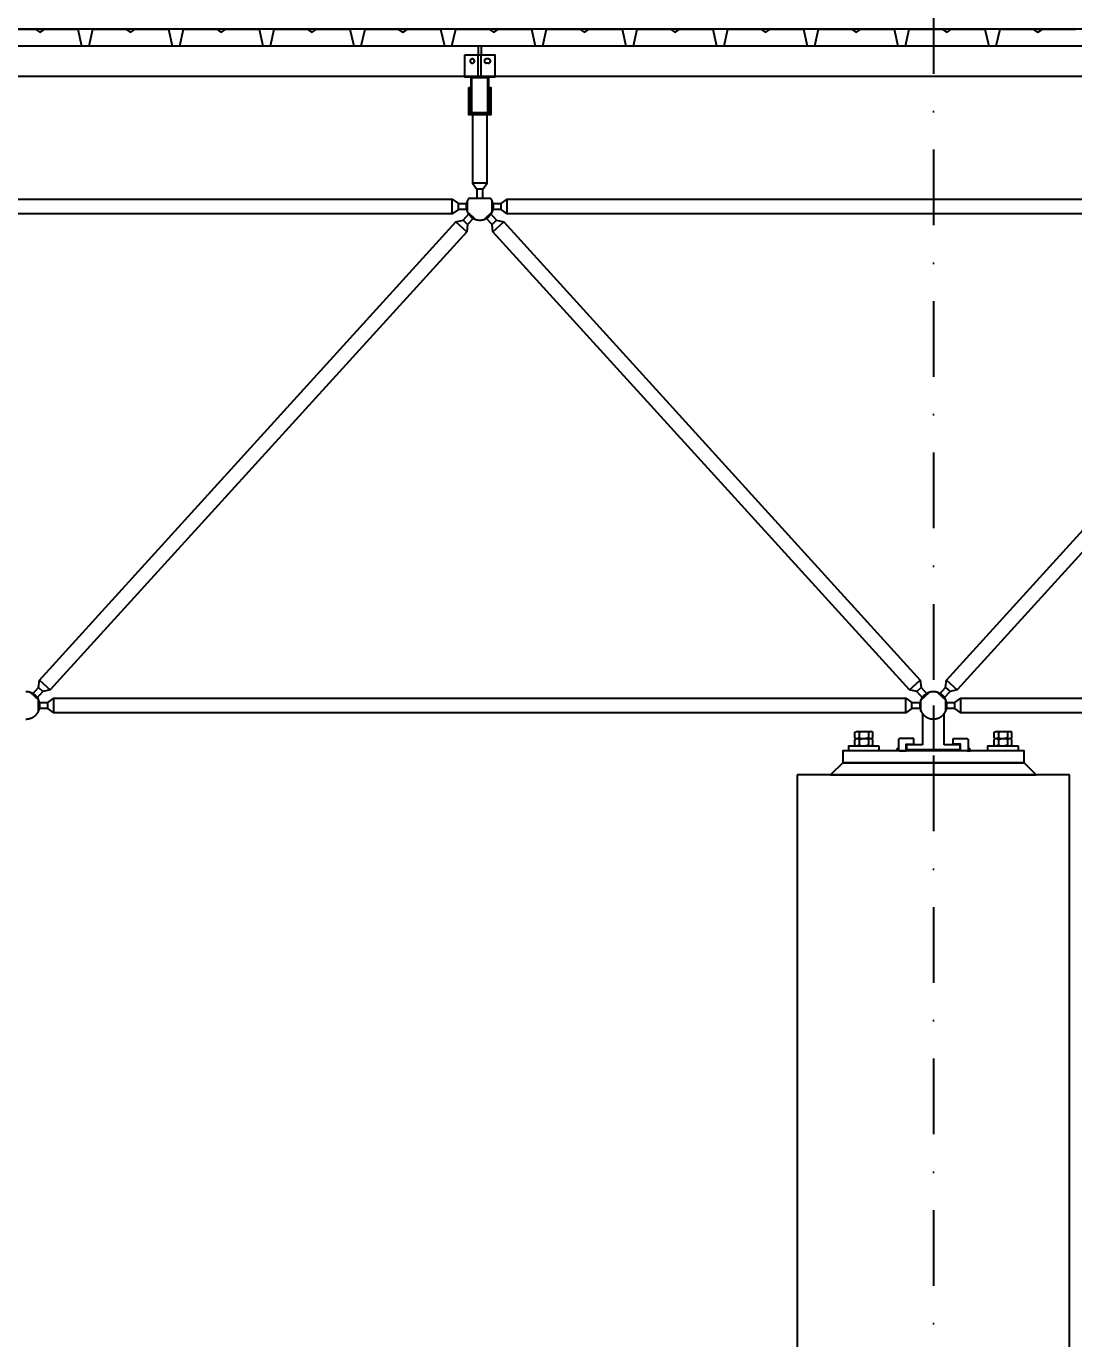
# Model space of a CAD drawing. Header units: centimetres. Extents: x 26569 to 160723, y -3143 to 14565.
# Drawn here: x 108207.7 to 108554.2, y -1188 to -753.9 of the extents above; entities that cross this region are included whole.
import ezdxf

# ---------------------------------------------------------------- set-up
doc = ezdxf.new("R2010")
doc.units = ezdxf.units.CM
doc.header["$LTSCALE"] = 100
doc.linetypes.add('DASHDOT2', pattern=[0.5, 0.25, -0.125, 0, -0.125])
doc.linetypes.add('HIDDEN', pattern=[9.525, 6.35, -3.175])
for name, color, linetype in [('A-ANNO-DIMS', 187, 'Continuous'), ('A-ANNO-GRID', 155, 'DASHDOT2'), ('A-ELEV-01', 255, 'Continuous'), ('A-ELEV-02', 253, 'Continuous'), ('A-WALL-INSL', 249, 'Continuous'), ('A-WALL-SNWPNL', 200, 'Continuous'), ('S-STEL', 3, 'Continuous')]:
    doc.layers.add(name, color=color, linetype=linetype)
doc.styles.add('Fields_100', font='act_simplex.shx', dxfattribs={"width": 0.8, "height": 20})
doc.dimstyles.new('FIELDS_100', dxfattribs={"dimscale": 0, "dimtxt": 20, "dimasz": 5, "dimexe": 5, "dimexo": 5, "dimgap": 5, "dimtad": 0, "dimdec": 0, "dimzin": 0, "dimdsep": 46, "dimtxsty": 'Fields_100', "dimblk": 'DOT', "dimcen": 0.09, "dimclrt": 50, "dimadec": 0, "dimazin": 0, "dimtfac": 1, "dimtdec": 0, "dimtix": 1, "dimtofl": 0, "dimtmove": 1, "dimatfit": 3, "dimfxl": 5, "dimfxlon": 1, "dimtolj": 1, "dimtzin": 0, "dimarcsym": 0})

# ---------------------------------------------------------------- blocks, each defined once
blk = doc.blocks.new('_Dot')
at = {"color": 0, "linetype": 'ByBlock', "lineweight": -2}
blk.add_line((-0.5, 0), (-1, 0), dxfattribs=at)
at = {"color": 0, "linetype": 'ByBlock', "const_width": 0.5}
blk.add_lwpolyline([(-0.25, 0, 1), (0.25, 0, 1)], format="xyb", close=True, dxfattribs=at)
blk = doc.blocks.new('*D474')
at = {"layer": 'A-ANNO-DIMS', "color": 0, "lineweight": -2, "transparency": 16777216}
for p, q in [((106707.73, -198.45), (106707.73, -188.45)), ((108507.73, -198.45), (108507.73, -188.45)), ((106712.73, -193.45), (107576.06, -193.45)), ((108502.73, -193.45), (107639.4, -193.45))]:
    blk.add_line(p, q, dxfattribs=at)
at = {"layer": 'DEFPOINTS', "color": 0, "transparency": 16777216}
for p in [(108507.73, -193.45), (106707.73, -1038.45), (108507.73, -1038.45)]:
    blk.add_point(p, dxfattribs=at)
at = {"layer": 'A-ANNO-DIMS', "color": 0, "lineweight": -2, "transparency": 16777216, "xscale": 5, "yscale": 5, "zscale": 5, "rotation": 180}
blk.add_blockref('_Dot', (106707.73, -193.45), dxfattribs=at)
at = {"layer": 'A-ANNO-DIMS', "color": 0, "lineweight": -2, "transparency": 16777216, "xscale": 5, "yscale": 5, "zscale": 5}
blk.add_blockref('_Dot', (108507.73, -193.45), dxfattribs=at)
at = {"layer": 'A-ANNO-DIMS', "color": 50, "transparency": 16777216, "insert": (107607.73, -193.45), "char_height": 20, "attachment_point": 5, "style": 'Fields_100'}
blk.add_mtext('\\A1;1800', dxfattribs=at)
blk = doc.blocks.new('*D475')
at = {"layer": 'A-ANNO-DIMS', "color": 0, "lineweight": -2, "transparency": 16777216}
for p, q in [((108507.73, -198.45), (108507.73, -188.45)), ((110307.73, -198.45), (110307.73, -188.45)), ((108512.73, -193.45), (109376.06, -193.45)), ((110302.73, -193.45), (109439.4, -193.45))]:
    blk.add_line(p, q, dxfattribs=at)
at = {"layer": 'DEFPOINTS', "color": 0, "transparency": 16777216}
for p in [(110307.73, -193.45), (108507.73, -1038.45), (110307.73, -1038.45)]:
    blk.add_point(p, dxfattribs=at)
at = {"layer": 'A-ANNO-DIMS', "color": 0, "lineweight": -2, "transparency": 16777216, "xscale": 5, "yscale": 5, "zscale": 5, "rotation": 180}
blk.add_blockref('_Dot', (108507.73, -193.45), dxfattribs=at)
at = {"layer": 'A-ANNO-DIMS', "color": 0, "lineweight": -2, "transparency": 16777216, "xscale": 5, "yscale": 5, "zscale": 5}
blk.add_blockref('_Dot', (110307.73, -193.45), dxfattribs=at)
at = {"layer": 'A-ANNO-DIMS', "color": 50, "transparency": 16777216, "insert": (109407.73, -193.45), "char_height": 20, "attachment_point": 5, "style": 'Fields_100'}
blk.add_mtext('\\A1;1800', dxfattribs=at)
blk = doc.blocks.new('SOMUN')
for p, q in [((-9.8, 7.1), (-8.2, 8)), ((-9.8, 0.9), (-9.8, 7.1)), ((-9.8, 0.9), (-8.2, 0)), ((-8.2, 8), (-5, 8)), ((-8.2, 0), (-5, 0)), ((-5, 7.1), (-6.6, 8)), ((-5, 0.9), (-6.6, 0)), ((-5, 8), (5, 8)), ((-5, 7.1), (-1.7, 8)), ((-5, 7.1), (-5, 0.9)), ((-5, 0.9), (-1.7, 0)), ((-5, 0), (5, 0)), ((5, 7.1), (1.7, 8)), ((5, 0.9), (1.7, 0)), ((5, 8), (8.2, 8)), ((5, 7.1), (6.6, 8)), ((5, 7.1), (5, 0.9)), ((5, 0.9), (6.6, 0)), ((5, 0), (8.2, 0)), ((9.8, 7.1), (8.2, 8)), ((9.8, 0.9), (8.2, 0)), ((9.8, 0.9), (9.8, 7.1))]:
    blk.add_line(p, q)

msp = doc.modelspace()

# ---------------------------------------------------------------- hatches: boundary and pattern name
at = {"layer": 'A-ELEV-02'}
for points in [[(108496.23, -993.24), (108496.53, -993.54), (108495.53, -993.54), (108495.53, -993.51), (108495.53, -993.48), (108495.54, -993.44), (108495.54, -993.41), (108495.54, -993.37), (108495.55, -993.34), (108495.56, -993.31), (108495.57, -993.27), (108495.58, -993.24), (108495.59, -993.21), (108495.6, -993.18), (108495.61, -993.14), (108495.63, -993.11), (108495.64, -993.08), (108495.66, -993.05), (108495.68, -993.02), (108495.69, -992.99), (108495.71, -992.97), (108495.73, -992.94), (108495.76, -992.91), (108495.78, -992.89), (108495.8, -992.86), (108495.82, -992.84), (108495.85, -992.81), (108495.87, -992.79), (108495.9, -992.77), (108495.93, -992.75), (108495.95, -992.73), (108495.98, -992.71), (108496.01, -992.69), (108496.04, -992.67), (108496.07, -992.65), (108496.1, -992.64), (108496.13, -992.63), (108496.17, -992.61), (108496.2, -992.6), (108496.23, -992.59)], [(108519.23, -993.24), (108518.93, -993.54), (108519.93, -993.54), (108519.93, -993.51), (108519.93, -993.48), (108519.92, -993.44), (108519.92, -993.41), (108519.92, -993.37), (108519.91, -993.34), (108519.9, -993.31), (108519.89, -993.27), (108519.88, -993.24), (108519.87, -993.21), (108519.86, -993.18), (108519.85, -993.14), (108519.83, -993.11), (108519.82, -993.08), (108519.8, -993.05), (108519.78, -993.02), (108519.77, -992.99), (108519.75, -992.97), (108519.73, -992.94), (108519.7, -992.91), (108519.68, -992.89), (108519.66, -992.86), (108519.64, -992.84), (108519.61, -992.81), (108519.59, -992.79), (108519.56, -992.77), (108519.53, -992.75), (108519.5, -992.73), (108519.48, -992.71), (108519.45, -992.69), (108519.42, -992.67), (108519.39, -992.65), (108519.36, -992.64), (108519.33, -992.63), (108519.29, -992.61), (108519.26, -992.6), (108519.23, -992.59)]]:
    msp.add_hatch(color=256, dxfattribs=at).paths.add_polyline_path(points, flags=0)

# ---------------------------------------------------------------- linework, layer by layer
for points in [[(108477.73, -997.54), (108537.73, -997.54), (108537.73, -993.54), (108477.73, -993.54)], [(108473.73, -1001.54), (108541.73, -1001.54), (108537.73, -997.54), (108477.73, -997.54)]]:
    msp.add_lwpolyline(points, close=True)
at = {"elevation": 0}
for points in [[(108489.73, -991.94), (108489.73, -993.54), (108479.73, -993.54), (108479.73, -991.94), (108489.73, -991.94)], [(108535.73, -991.94), (108535.73, -993.54), (108525.73, -993.54), (108525.73, -991.94), (108535.73, -991.94)]]:
    msp.add_lwpolyline(points, dxfattribs=at)
at = {"layer": 'A-ANNO-GRID'}
msp.add_lwpolyline([(108507.73, -143.45), (108507.73, -1876.54)], dxfattribs=at)
at = {"layer": 'A-ELEV-01'}
for points in [[(108462.73, -1001.54), (108462.73, -1601.54)], [(108552.73, -1001.54), (108462.73, -1001.54)], [(108552.73, -1601.54), (108552.73, -1001.54)]]:
    msp.add_lwpolyline(points, dxfattribs=at)
at = {"layer": 'A-ELEV-02'}
for points in [[(104855.23, -760.44), (113852.73, -760.44)], [(108357.23, -760.44), (108357.23, -763.44)], [(108358.23, -760.44), (108358.23, -763.44)], [(108359.93, -764.74), (108359.91, -764.74), (108359.9, -764.74), (108359.88, -764.75), (108359.87, -764.75), (108359.85, -764.75), (108359.83, -764.75), (108359.82, -764.75), (108359.8, -764.76), (108359.79, -764.76), (108359.77, -764.76), (108359.75, -764.77), (108359.74, -764.77), (108359.72, -764.78), (108359.7, -764.78), (108359.69, -764.79), (108359.67, -764.79), (108359.66, -764.8), (108359.64, -764.81), (108359.62, -764.81), (108359.61, -764.82), (108359.59, -764.83), (108359.58, -764.84), (108359.56, -764.85), (108359.55, -764.86), (108359.53, -764.87), (108359.52, -764.88), (108359.5, -764.89), (108359.49, -764.9), (108359.47, -764.91), (108359.46, -764.92), (108359.45, -764.94), (108359.43, -764.95), (108359.42, -764.96), (108359.41, -764.98), (108359.4, -764.99), (108359.39, -765), (108359.38, -765.02), (108359.36, -765.03), (108359.35, -765.05), (108359.34, -765.06), (108359.33, -765.08), (108359.33, -765.09), (108359.32, -765.11), (108359.31, -765.12), (108359.3, -765.14), (108359.29, -765.15), (108359.29, -765.17), (108359.28, -765.19), (108359.27, -765.2), (108359.27, -765.22), (108359.26, -765.23), (108359.26, -765.25), (108359.25, -765.27), (108359.25, -765.28), (108359.24, -765.3), (108359.24, -765.32), (108359.24, -765.33), (108359.24, -765.35), (108359.23, -765.36), (108359.23, -765.38), (108359.23, -765.4), (108359.23, -765.41), (108359.23, -765.43), (108359.23, -765.44), (108359.23, -765.46), (108359.23, -765.48), (108359.23, -765.49), (108359.23, -765.51), (108359.23, -765.52), (108359.24, -765.54), (108359.24, -765.55), (108359.24, -765.57), (108359.24, -765.59), (108359.25, -765.6), (108359.25, -765.62), (108359.26, -765.64), (108359.26, -765.65), (108359.27, -765.67), (108359.27, -765.69), (108359.28, -765.7), (108359.29, -765.72), (108359.29, -765.73), (108359.3, -765.75), (108359.31, -765.77), (108359.32, -765.78), (108359.33, -765.8), (108359.33, -765.81), (108359.34, -765.83), (108359.35, -765.84), (108359.36, -765.86), (108359.38, -765.87), (108359.39, -765.89), (108359.4, -765.9), (108359.41, -765.91), (108359.42, -765.93), (108359.43, -765.94), (108359.45, -765.95), (108359.46, -765.96), (108359.47, -765.98), (108359.49, -765.99), (108359.5, -766), (108359.52, -766.01), (108359.53, -766.02), (108359.55, -766.03), (108359.56, -766.04), (108359.58, -766.05), (108359.59, -766.06), (108359.61, -766.07), (108359.62, -766.07), (108359.64, -766.08), (108359.66, -766.09), (108359.67, -766.09), (108359.69, -766.1), (108359.7, -766.11), (108359.72, -766.11), (108359.74, -766.12), (108359.75, -766.12), (108359.77, -766.13), (108359.79, -766.13), (108359.8, -766.13), (108359.82, -766.13), (108359.83, -766.14), (108359.85, -766.14), (108359.87, -766.14), (108359.88, -766.14), (108359.9, -766.14), (108359.91, -766.14), (108359.93, -766.14)], [(108360.53, -764.74), (108359.93, -764.74)], [(108360.53, -766.14), (108359.93, -766.14)], [(108360.53, -766.14), (108360.55, -766.14), (108360.56, -766.14), (108360.58, -766.14), (108360.59, -766.14), (108360.61, -766.14), (108360.62, -766.14), (108360.64, -766.13), (108360.66, -766.13), (108360.67, -766.13), (108360.69, -766.13), (108360.71, -766.12), (108360.72, -766.12), (108360.74, -766.11), (108360.76, -766.11), (108360.77, -766.1), (108360.79, -766.09), (108360.8, -766.09), (108360.82, -766.08), (108360.84, -766.07), (108360.85, -766.07), (108360.87, -766.06), (108360.88, -766.05), (108360.9, -766.04), (108360.91, -766.03), (108360.93, -766.02), (108360.94, -766.01), (108360.96, -766), (108360.97, -765.99), (108360.98, -765.98), (108361, -765.96), (108361.01, -765.95), (108361.02, -765.94), (108361.04, -765.93), (108361.05, -765.91), (108361.06, -765.9), (108361.07, -765.89), (108361.08, -765.87), (108361.1, -765.86), (108361.11, -765.84), (108361.12, -765.83), (108361.13, -765.81), (108361.13, -765.8), (108361.14, -765.78), (108361.15, -765.77), (108361.16, -765.75), (108361.17, -765.73), (108361.17, -765.72), (108361.18, -765.7), (108361.19, -765.69), (108361.19, -765.67), (108361.2, -765.65), (108361.2, -765.64), (108361.21, -765.62), (108361.21, -765.6), (108361.21, -765.59), (108361.22, -765.57), (108361.22, -765.55), (108361.22, -765.54), (108361.23, -765.52), (108361.23, -765.51), (108361.23, -765.49), (108361.23, -765.48), (108361.23, -765.46), (108361.23, -765.44), (108361.23, -765.43), (108361.23, -765.41), (108361.23, -765.4), (108361.23, -765.38), (108361.23, -765.36), (108361.22, -765.35), (108361.22, -765.33), (108361.22, -765.32), (108361.21, -765.3), (108361.21, -765.28), (108361.21, -765.27), (108361.2, -765.25), (108361.2, -765.23), (108361.19, -765.22), (108361.19, -765.2), (108361.18, -765.19), (108361.17, -765.17), (108361.17, -765.15), (108361.16, -765.14), (108361.15, -765.12), (108361.14, -765.11), (108361.13, -765.09), (108361.13, -765.08), (108361.12, -765.06), (108361.11, -765.05), (108361.1, -765.03), (108361.08, -765.02), (108361.07, -765), (108361.06, -764.99), (108361.05, -764.98), (108361.04, -764.96), (108361.02, -764.95), (108361.01, -764.94), (108361, -764.92), (108360.98, -764.91), (108360.97, -764.9), (108360.96, -764.89), (108360.94, -764.88), (108360.93, -764.87), (108360.91, -764.86), (108360.9, -764.85), (108360.88, -764.84), (108360.87, -764.83), (108360.85, -764.82), (108360.84, -764.81), (108360.82, -764.81), (108360.8, -764.8), (108360.79, -764.79), (108360.77, -764.79), (108360.76, -764.78), (108360.74, -764.78), (108360.72, -764.77), (108360.71, -764.77), (108360.69, -764.76), (108360.67, -764.76), (108360.66, -764.76), (108360.64, -764.75), (108360.62, -764.75), (108360.61, -764.75), (108360.59, -764.75), (108360.58, -764.75), (108360.56, -764.74), (108360.55, -764.74), (108360.53, -764.74)], [(104855.23, -770.44), (113852.73, -770.44)], [(108352.73, -770.44), (108362.73, -770.44)], [(108354.13, -776.04), (108354.63, -776.04)], [(108360.83, -776.04), (108361.33, -776.04)], [(108354.13, -777.44), (108354.63, -777.44)], [(108360.83, -777.44), (108361.33, -777.44)], [(108355.31, -783.24), (108355.31, -805.84), (108356.73, -807.84), (108356.73, -810.84)], [(108358.73, -810.84), (108358.73, -807.84), (108360.14, -805.84), (108360.14, -783.24)], [(108360.14, -805.84), (108355.31, -805.84)], [(108061.83, -812.54), (108064.83, -812.54), (108066.83, -811.13), (108348.63, -811.13), (108350.63, -812.54), (108353.63, -812.54)], [(108348.63, -815.96), (108348.63, -811.13)], [(108354.13, -810.84), (108354.04, -810.96), (108353.96, -811.09), (108353.88, -811.22), (108353.8, -811.35), (108353.73, -811.48), (108353.66, -811.62), (108353.6, -811.76), (108353.54, -811.91), (108353.48, -812.05), (108353.46, -812.13), (108353.43, -812.2), (108353.41, -812.28), (108353.39, -812.36), (108353.37, -812.43), (108353.35, -812.51), (108353.33, -812.59), (108353.32, -812.67), (108353.3, -812.74), (108353.29, -812.82), (108353.28, -812.9), (108353.27, -812.98), (108353.26, -813.06), (108353.25, -813.14), (108353.24, -813.22), (108353.24, -813.3), (108353.23, -813.38), (108353.23, -813.46), (108353.23, -813.54), (108353.23, -813.62), (108353.23, -813.7), (108353.24, -813.78), (108353.24, -813.86), (108353.25, -813.94), (108353.25, -814.01), (108353.26, -814.09), (108353.27, -814.17), (108353.29, -814.25), (108353.31, -814.4), (108353.35, -814.56), (108353.38, -814.71), (108353.43, -814.86), (108353.47, -815), (108353.52, -815.14), (108353.58, -815.29), (108353.64, -815.42), (108353.71, -815.56), (108353.77, -815.69), (108353.85, -815.82), (108353.93, -815.95), (108354.01, -816.07), (108354.1, -816.2), (108354.19, -816.32), (108354.29, -816.44), (108354.39, -816.56), (108354.5, -816.68), (108354.55, -816.73), (108354.61, -816.79), (108354.67, -816.84), (108354.73, -816.9), (108354.79, -816.95), (108354.85, -817), (108354.91, -817.05), (108354.97, -817.1), (108355.03, -817.15), (108355.1, -817.19), (108355.16, -817.24), (108355.23, -817.29), (108355.3, -817.33), (108355.36, -817.37), (108355.43, -817.41), (108355.5, -817.45), (108355.57, -817.49), (108355.64, -817.53), (108355.71, -817.57), (108355.78, -817.6), (108355.86, -817.64), (108355.93, -817.67), (108356, -817.7), (108356.08, -817.73), (108356.15, -817.76), (108356.22, -817.78), (108356.3, -817.81), (108356.37, -817.83), (108356.52, -817.88), (108356.67, -817.92), (108356.83, -817.95), (108356.98, -817.98), (108357.13, -818), (108357.28, -818.02), (108357.43, -818.03), (108357.58, -818.04), (108357.73, -818.04), (108357.88, -818.04), (108358.03, -818.03), (108358.18, -818.02), (108358.33, -818), (108358.48, -817.98), (108358.63, -817.95), (108358.79, -817.92), (108358.94, -817.88), (108359.09, -817.83), (108359.16, -817.81), (108359.24, -817.78), (108359.31, -817.76), (108359.38, -817.73), (108359.46, -817.7), (108359.53, -817.67), (108359.6, -817.64), (108359.68, -817.6), (108359.75, -817.57), (108359.82, -817.53), (108359.89, -817.49), (108359.96, -817.45), (108360.03, -817.41), (108360.1, -817.37), (108360.16, -817.33), (108360.23, -817.29), (108360.3, -817.24), (108360.36, -817.19), (108360.43, -817.15), (108360.49, -817.1), (108360.55, -817.05), (108360.61, -817), (108360.67, -816.95), (108360.73, -816.9), (108360.79, -816.84), (108360.85, -816.79), (108360.91, -816.73), (108360.96, -816.68), (108361.07, -816.56), (108361.17, -816.44), (108361.27, -816.32), (108361.36, -816.2), (108361.45, -816.07), (108361.53, -815.95), (108361.61, -815.82), (108361.69, -815.69), (108361.75, -815.56), (108361.82, -815.42), (108361.88, -815.29), (108361.94, -815.14), (108361.99, -815), (108362.03, -814.86), (108362.08, -814.71), (108362.11, -814.56), (108362.15, -814.4), (108362.17, -814.25), (108362.19, -814.17), (108362.2, -814.09), (108362.21, -814.01), (108362.21, -813.94), (108362.22, -813.86), (108362.22, -813.78), (108362.23, -813.7), (108362.23, -813.62), (108362.23, -813.54), (108362.23, -813.46), (108362.23, -813.38), (108362.22, -813.3), (108362.22, -813.22), (108362.21, -813.14), (108362.2, -813.06), (108362.19, -812.98), (108362.18, -812.9), (108362.17, -812.82), (108362.16, -812.74), (108362.14, -812.67), (108362.13, -812.59), (108362.11, -812.51), (108362.09, -812.43), (108362.07, -812.36), (108362.05, -812.28), (108362.03, -812.2), (108362, -812.13), (108361.98, -812.05), (108361.92, -811.91), (108361.86, -811.76), (108361.8, -811.62), (108361.73, -811.48), (108361.66, -811.35), (108361.58, -811.22), (108361.5, -811.09), (108361.42, -810.96), (108361.33, -810.84)], [(108354.13, -810.84), (108361.33, -810.84)], [(108358.73, -807.84), (108356.73, -807.84)], [(108361.83, -812.54), (108364.83, -812.54), (108366.83, -811.13), (108648.63, -811.13), (108650.63, -812.54), (108653.63, -812.54)], [(108366.83, -815.96), (108366.83, -811.13)], [(108353.63, -814.54), (108350.63, -814.54), (108348.63, -815.96), (108066.83, -815.96), (108064.83, -814.54), (108061.83, -814.54)], [(108350.63, -814.54), (108350.63, -812.54)], [(108353.6, -815.33), (108356.34, -817.83)], [(108353.63, -815.4), (108353.63, -811.69)], [(108359.12, -817.83), (108361.86, -815.33)], [(108361.83, -815.4), (108361.83, -811.69)], [(108653.63, -814.54), (108650.63, -814.54), (108648.63, -815.96), (108366.83, -815.96), (108364.83, -814.54), (108361.83, -814.54)], [(108364.83, -814.54), (108364.83, -812.54)], [(108349.82, -818.65), (108353.4, -821.9)], [(108352.21, -818.12), (108353.69, -819.47)], [(108361.77, -819.47), (108363.25, -818.12)], [(108362.06, -821.9), (108365.64, -818.65)], [(108212.06, -970.19), (108215.64, -973.43)], [(108499.82, -973.43), (108503.4, -970.19)], [(108512.06, -970.19), (108515.64, -973.43)], [(108207.63, -983.04), (108207.73, -983.04), (108207.83, -983.04), (108207.93, -983.04), (108208.03, -983.03), (108208.13, -983.03), (108208.24, -983.02), (108208.34, -983), (108208.44, -982.99), (108208.55, -982.97), (108208.65, -982.95), (108208.76, -982.92), (108208.86, -982.9), (108208.97, -982.87), (108209.07, -982.84), (108209.18, -982.8), (108209.28, -982.77), (108209.39, -982.73), (108209.49, -982.69), (108209.59, -982.64), (108209.7, -982.59), (108209.8, -982.54), (108209.9, -982.49), (108210, -982.43), (108210.1, -982.37), (108210.19, -982.31), (108210.29, -982.25), (108210.38, -982.18), (108210.48, -982.11), (108210.57, -982.04), (108210.66, -981.96), (108210.74, -981.89), (108210.83, -981.81), (108210.91, -981.73), (108210.99, -981.64), (108211.07, -981.56), (108211.15, -981.47), (108211.22, -981.38), (108211.3, -981.29), (108211.37, -981.2), (108211.43, -981.1), (108211.5, -981.01), (108211.56, -980.91), (108211.62, -980.81), (108211.67, -980.71), (108211.73, -980.61), (108211.78, -980.51), (108211.83, -980.41), (108211.87, -980.3), (108211.91, -980.2), (108211.95, -980.1), (108211.99, -979.99), (108212.02, -979.89), (108212.06, -979.78), (108212.08, -979.68), (108212.11, -979.57), (108212.13, -979.47), (108212.15, -979.36), (108212.17, -979.26), (108212.19, -979.15), (108212.2, -979.05), (108212.21, -978.95), (108212.22, -978.85), (108212.23, -978.74), (108212.23, -978.64), (108212.23, -978.54), (108212.23, -978.44), (108212.23, -978.34), (108212.22, -978.24), (108212.21, -978.14), (108212.2, -978.04), (108212.19, -977.93), (108212.17, -977.83), (108212.15, -977.72), (108212.13, -977.62), (108212.11, -977.52), (108212.08, -977.41), (108212.06, -977.31), (108212.02, -977.2), (108211.99, -977.1), (108211.95, -976.99), (108211.91, -976.89), (108211.87, -976.78), (108211.83, -976.68), (108211.78, -976.58), (108211.73, -976.48), (108211.67, -976.38), (108211.62, -976.28), (108211.56, -976.18), (108211.5, -976.08), (108211.43, -975.99), (108211.37, -975.89), (108211.3, -975.8), (108211.22, -975.71), (108211.15, -975.62), (108211.07, -975.53), (108210.99, -975.45), (108210.91, -975.36), (108210.83, -975.28), (108210.74, -975.2), (108210.66, -975.12), (108210.57, -975.05), (108210.48, -974.98), (108210.38, -974.91), (108210.29, -974.84), (108210.19, -974.78), (108210.1, -974.72), (108210, -974.66), (108209.9, -974.6), (108209.8, -974.55), (108209.7, -974.5), (108209.59, -974.45), (108209.49, -974.4), (108209.39, -974.36), (108209.28, -974.32), (108209.18, -974.28), (108209.07, -974.25), (108208.97, -974.22), (108208.86, -974.19), (108208.76, -974.16), (108208.65, -974.14), (108208.55, -974.12), (108208.44, -974.1), (108208.34, -974.09), (108208.24, -974.07), (108208.13, -974.06), (108208.03, -974.05), (108207.93, -974.05), (108207.83, -974.04), (108207.73, -974.04), (108207.63, -974.04)], [(108209.12, -974.26), (108211.86, -976.76)], [(108211.77, -972.62), (108213.25, -973.96)], [(108211.83, -977.54), (108214.83, -977.54), (108216.83, -976.13), (108498.63, -976.13), (108500.63, -977.54), (108503.63, -977.54)], [(108216.83, -980.96), (108216.83, -976.13)], [(108498.63, -980.96), (108498.63, -976.13)], [(108502.21, -973.96), (108503.69, -972.62)], [(108511.33, -981.24), (108511.42, -981.12), (108511.5, -981), (108511.58, -980.87), (108511.66, -980.74), (108511.73, -980.6), (108511.8, -980.47), (108511.86, -980.32), (108511.92, -980.18), (108511.98, -980.03), (108512, -979.96), (108512.03, -979.88), (108512.05, -979.81), (108512.07, -979.73), (108512.09, -979.65), (108512.11, -979.58), (108512.13, -979.5), (108512.14, -979.42), (108512.16, -979.34), (108512.17, -979.26), (108512.18, -979.19), (108512.19, -979.11), (108512.2, -979.03), (108512.21, -978.95), (108512.22, -978.87), (108512.22, -978.79), (108512.23, -978.71), (108512.23, -978.63), (108512.23, -978.55), (108512.23, -978.47), (108512.23, -978.39), (108512.22, -978.31), (108512.22, -978.23), (108512.21, -978.15), (108512.21, -978.07), (108512.2, -977.99), (108512.19, -977.92), (108512.17, -977.84), (108512.15, -977.68), (108512.11, -977.53), (108512.08, -977.38), (108512.03, -977.23), (108511.99, -977.09), (108511.94, -976.94), (108511.88, -976.8), (108511.82, -976.67), (108511.75, -976.53), (108511.69, -976.4), (108511.61, -976.27), (108511.53, -976.14), (108511.45, -976.01), (108511.36, -975.89), (108511.27, -975.76), (108511.17, -975.64), (108511.07, -975.53), (108510.96, -975.41), (108510.91, -975.36), (108510.85, -975.3), (108510.79, -975.25), (108510.73, -975.19), (108510.67, -975.14), (108510.61, -975.09), (108510.55, -975.04), (108510.49, -974.99), (108510.43, -974.94), (108510.36, -974.89), (108510.3, -974.85), (108510.23, -974.8), (108510.16, -974.76), (108510.1, -974.72), (108510.03, -974.67), (108509.96, -974.63), (108509.89, -974.6), (108509.82, -974.56), (108509.75, -974.52), (108509.68, -974.49), (108509.6, -974.45), (108509.53, -974.42), (108509.46, -974.39), (108509.38, -974.36), (108509.31, -974.33), (108509.24, -974.3), (108509.16, -974.28), (108509.09, -974.25), (108508.94, -974.21), (108508.79, -974.17), (108508.63, -974.14), (108508.48, -974.11), (108508.33, -974.08), (108508.18, -974.07), (108508.03, -974.05), (108507.88, -974.05), (108507.73, -974.04), (108507.58, -974.05), (108507.43, -974.05), (108507.28, -974.07), (108507.13, -974.08), (108506.98, -974.11), (108506.83, -974.14), (108506.67, -974.17), (108506.52, -974.21), (108506.37, -974.25), (108506.3, -974.28), (108506.22, -974.3), (108506.15, -974.33), (108506.08, -974.36), (108506, -974.39), (108505.93, -974.42), (108505.86, -974.45), (108505.78, -974.49), (108505.71, -974.52), (108505.64, -974.56), (108505.57, -974.6), (108505.5, -974.63), (108505.43, -974.67), (108505.36, -974.72), (108505.3, -974.76), (108505.23, -974.8), (108505.16, -974.85), (108505.1, -974.89), (108505.03, -974.94), (108504.97, -974.99), (108504.91, -975.04), (108504.85, -975.09), (108504.79, -975.14), (108504.73, -975.19), (108504.67, -975.25), (108504.61, -975.3), (108504.55, -975.36), (108504.5, -975.41), (108504.39, -975.53), (108504.29, -975.64), (108504.19, -975.76), (108504.1, -975.89), (108504.01, -976.01), (108503.93, -976.14), (108503.85, -976.27), (108503.77, -976.4), (108503.71, -976.53), (108503.64, -976.67), (108503.58, -976.8), (108503.52, -976.94), (108503.47, -977.09), (108503.43, -977.23), (108503.38, -977.38), (108503.35, -977.53), (108503.31, -977.68), (108503.29, -977.84), (108503.27, -977.92), (108503.26, -977.99), (108503.25, -978.07), (108503.25, -978.15), (108503.24, -978.23), (108503.24, -978.31), (108503.23, -978.39), (108503.23, -978.47), (108503.23, -978.55), (108503.23, -978.63), (108503.23, -978.71), (108503.24, -978.79), (108503.24, -978.87), (108503.25, -978.95), (108503.26, -979.03), (108503.27, -979.11), (108503.28, -979.19), (108503.29, -979.26), (108503.3, -979.34), (108503.32, -979.42), (108503.33, -979.5), (108503.35, -979.58), (108503.37, -979.65), (108503.39, -979.73), (108503.41, -979.81), (108503.43, -979.88), (108503.46, -979.96), (108503.48, -980.03), (108503.54, -980.18), (108503.6, -980.32), (108503.66, -980.47), (108503.73, -980.6), (108503.8, -980.74), (108503.88, -980.87), (108503.96, -981), (108504.04, -981.12), (108504.13, -981.24)], [(108503.6, -976.76), (108506.34, -974.26)], [(108509.12, -974.26), (108511.86, -976.76)], [(108511.77, -972.62), (108513.25, -973.96)], [(108511.83, -977.54), (108514.83, -977.54), (108516.83, -976.13), (108798.63, -976.13), (108800.63, -977.54), (108803.63, -977.54)], [(108516.83, -980.96), (108516.83, -976.13)], [(108211.83, -980.4), (108211.83, -976.69)], [(108503.63, -979.54), (108500.63, -979.54), (108498.63, -980.96), (108216.83, -980.96), (108214.83, -979.54), (108211.83, -979.54)], [(108214.83, -979.54), (108214.83, -977.54)], [(108500.63, -979.54), (108500.63, -977.54)], [(108503.63, -980.4), (108503.63, -976.69)], [(108507.73, -978.54), (108507.73, -993.54)], [(108511.83, -980.4), (108511.83, -976.69)], [(108803.63, -979.54), (108800.63, -979.54), (108798.63, -980.96), (108516.83, -980.96), (108514.83, -979.54), (108511.83, -979.54)], [(108514.83, -979.54), (108514.83, -977.54)], [(108504.13, -981.24), (108504.13, -991.54)], [(108511.33, -991.54), (108511.33, -981.24)], [(108496.23, -992.59), (108496.21, -992.6), (108496.19, -992.6), (108496.18, -992.61), (108496.16, -992.61), (108496.14, -992.62), (108496.12, -992.63), (108496.11, -992.64), (108496.09, -992.65), (108496.07, -992.65), (108496.06, -992.66), (108496.04, -992.67), (108496.02, -992.68), (108496, -992.69), (108495.99, -992.7), (108495.97, -992.71), (108495.95, -992.73), (108495.94, -992.74), (108495.92, -992.75), (108495.91, -992.76), (108495.89, -992.77), (108495.88, -992.79), (108495.86, -992.8), (108495.85, -992.81), (108495.83, -992.83), (108495.82, -992.84), (108495.8, -992.86), (108495.79, -992.87), (108495.77, -992.89), (108495.76, -992.9), (108495.75, -992.92), (108495.74, -992.94), (108495.72, -992.95), (108495.71, -992.97), (108495.7, -992.99), (108495.69, -993), (108495.68, -993.02), (108495.67, -993.04), (108495.66, -993.06), (108495.65, -993.07), (108495.64, -993.09), (108495.63, -993.11), (108495.62, -993.13), (108495.61, -993.15), (108495.6, -993.16), (108495.6, -993.18), (108495.59, -993.2), (108495.58, -993.22), (108495.58, -993.24), (108495.57, -993.26), (108495.57, -993.28), (108495.56, -993.3), (108495.56, -993.32), (108495.55, -993.34), (108495.55, -993.35), (108495.54, -993.37), (108495.54, -993.39), (108495.54, -993.41), (108495.54, -993.43), (108495.53, -993.45), (108495.53, -993.47), (108495.53, -993.49), (108495.53, -993.51), (108495.53, -993.53), (108495.53, -993.54)], [(108496.53, -993.54), (108495.53, -993.54)], [(108496.53, -993.54), (108496.23, -993.24)], [(108504.13, -991.54), (108498.83, -991.54)], [(108498.83, -991.54), (108498.83, -993.14)], [(108498.83, -993.14), (108516.63, -993.14)], [(108499.03, -993.54), (108499.03, -993.34)], [(108499.03, -993.34), (108516.43, -993.34)], [(108516.43, -993.54), (108499.03, -993.54)], [(108499.08, -993.34), (108499.08, -993.14)], [(108516.63, -991.54), (108511.33, -991.54)], [(108516.38, -993.34), (108516.38, -993.14)], [(108516.43, -993.54), (108516.43, -993.34)], [(108516.63, -993.14), (108516.63, -991.54)], [(108518.93, -993.54), (108519.23, -993.24)], [(108518.93, -993.54), (108519.93, -993.54)], [(108519.93, -993.54), (108519.93, -993.53), (108519.93, -993.51), (108519.93, -993.49), (108519.93, -993.47), (108519.93, -993.45), (108519.92, -993.43), (108519.92, -993.41), (108519.92, -993.39), (108519.92, -993.37), (108519.91, -993.35), (108519.91, -993.34), (108519.9, -993.32), (108519.9, -993.3), (108519.89, -993.28), (108519.89, -993.26), (108519.88, -993.24), (108519.88, -993.22), (108519.87, -993.2), (108519.86, -993.18), (108519.86, -993.16), (108519.85, -993.15), (108519.84, -993.13), (108519.83, -993.11), (108519.82, -993.09), (108519.81, -993.07), (108519.8, -993.06), (108519.79, -993.04), (108519.78, -993.02), (108519.77, -993), (108519.76, -992.99), (108519.75, -992.97), (108519.74, -992.95), (108519.72, -992.94), (108519.71, -992.92), (108519.7, -992.9), (108519.69, -992.89), (108519.67, -992.87), (108519.66, -992.86), (108519.64, -992.84), (108519.63, -992.83), (108519.61, -992.81), (108519.6, -992.8), (108519.58, -992.79), (108519.57, -992.77), (108519.55, -992.76), (108519.54, -992.75), (108519.52, -992.74), (108519.51, -992.73), (108519.49, -992.71), (108519.47, -992.7), (108519.46, -992.69), (108519.44, -992.68), (108519.42, -992.67), (108519.4, -992.66), (108519.39, -992.65), (108519.37, -992.65), (108519.35, -992.64), (108519.34, -992.63), (108519.32, -992.62), (108519.3, -992.61), (108519.28, -992.61), (108519.27, -992.6), (108519.25, -992.6), (108519.23, -992.59)]]:
    msp.add_lwpolyline(points, dxfattribs=at)
for points in [[(108352.73, -763.44), (108362.73, -763.44), (108362.73, -770.74), (108352.73, -770.74)], [(108355.93, -765.44), (108355.93, -765.43), (108355.93, -765.41), (108355.93, -765.4), (108355.93, -765.38), (108355.93, -765.36), (108355.92, -765.35), (108355.92, -765.33), (108355.92, -765.32), (108355.91, -765.3), (108355.91, -765.28), (108355.91, -765.27), (108355.9, -765.25), (108355.9, -765.23), (108355.89, -765.22), (108355.89, -765.2), (108355.88, -765.19), (108355.87, -765.17), (108355.87, -765.15), (108355.86, -765.14), (108355.85, -765.12), (108355.84, -765.11), (108355.83, -765.09), (108355.83, -765.08), (108355.82, -765.06), (108355.81, -765.05), (108355.8, -765.03), (108355.78, -765.02), (108355.77, -765), (108355.76, -764.99), (108355.75, -764.98), (108355.74, -764.96), (108355.72, -764.95), (108355.71, -764.94), (108355.7, -764.92), (108355.68, -764.91), (108355.67, -764.9), (108355.66, -764.89), (108355.64, -764.88), (108355.63, -764.87), (108355.61, -764.86), (108355.6, -764.85), (108355.58, -764.84), (108355.57, -764.83), (108355.55, -764.82), (108355.54, -764.81), (108355.52, -764.81), (108355.5, -764.8), (108355.49, -764.79), (108355.47, -764.79), (108355.46, -764.78), (108355.44, -764.78), (108355.42, -764.77), (108355.41, -764.77), (108355.39, -764.76), (108355.37, -764.76), (108355.36, -764.76), (108355.34, -764.75), (108355.32, -764.75), (108355.31, -764.75), (108355.29, -764.75), (108355.28, -764.75), (108355.26, -764.74), (108355.25, -764.74), (108355.23, -764.74), (108355.21, -764.74), (108355.2, -764.74), (108355.18, -764.75), (108355.17, -764.75), (108355.15, -764.75), (108355.13, -764.75), (108355.12, -764.75), (108355.1, -764.76), (108355.09, -764.76), (108355.07, -764.76), (108355.05, -764.77), (108355.04, -764.77), (108355.02, -764.78), (108355, -764.78), (108354.99, -764.79), (108354.97, -764.79), (108354.96, -764.8), (108354.94, -764.81), (108354.92, -764.81), (108354.91, -764.82), (108354.89, -764.83), (108354.88, -764.84), (108354.86, -764.85), (108354.85, -764.86), (108354.83, -764.87), (108354.82, -764.88), (108354.8, -764.89), (108354.79, -764.9), (108354.77, -764.91), (108354.76, -764.92), (108354.75, -764.94), (108354.73, -764.95), (108354.72, -764.96), (108354.71, -764.98), (108354.7, -764.99), (108354.69, -765), (108354.68, -765.02), (108354.66, -765.03), (108354.65, -765.05), (108354.64, -765.06), (108354.63, -765.08), (108354.63, -765.09), (108354.62, -765.11), (108354.61, -765.12), (108354.6, -765.14), (108354.59, -765.15), (108354.59, -765.17), (108354.58, -765.19), (108354.57, -765.2), (108354.57, -765.22), (108354.56, -765.23), (108354.56, -765.25), (108354.55, -765.27), (108354.55, -765.28), (108354.54, -765.3), (108354.54, -765.32), (108354.54, -765.33), (108354.54, -765.35), (108354.53, -765.36), (108354.53, -765.38), (108354.53, -765.4), (108354.53, -765.41), (108354.53, -765.43), (108354.53, -765.44), (108354.53, -765.46), (108354.53, -765.48), (108354.53, -765.49), (108354.53, -765.51), (108354.53, -765.52), (108354.54, -765.54), (108354.54, -765.55), (108354.54, -765.57), (108354.54, -765.59), (108354.55, -765.6), (108354.55, -765.62), (108354.56, -765.64), (108354.56, -765.65), (108354.57, -765.67), (108354.57, -765.69), (108354.58, -765.7), (108354.59, -765.72), (108354.59, -765.73), (108354.6, -765.75), (108354.61, -765.77), (108354.62, -765.78), (108354.63, -765.8), (108354.63, -765.81), (108354.64, -765.83), (108354.65, -765.84), (108354.66, -765.86), (108354.68, -765.87), (108354.69, -765.89), (108354.7, -765.9), (108354.71, -765.91), (108354.72, -765.93), (108354.73, -765.94), (108354.75, -765.95), (108354.76, -765.96), (108354.77, -765.98), (108354.79, -765.99), (108354.8, -766), (108354.82, -766.01), (108354.83, -766.02), (108354.85, -766.03), (108354.86, -766.04), (108354.88, -766.05), (108354.89, -766.06), (108354.91, -766.07), (108354.92, -766.07), (108354.94, -766.08), (108354.96, -766.09), (108354.97, -766.09), (108354.99, -766.1), (108355, -766.11), (108355.02, -766.11), (108355.04, -766.12), (108355.05, -766.12), (108355.07, -766.13), (108355.09, -766.13), (108355.1, -766.13), (108355.12, -766.13), (108355.13, -766.14), (108355.15, -766.14), (108355.17, -766.14), (108355.18, -766.14), (108355.2, -766.14), (108355.21, -766.14), (108355.23, -766.14), (108355.25, -766.14), (108355.26, -766.14), (108355.28, -766.14), (108355.29, -766.14), (108355.31, -766.14), (108355.32, -766.14), (108355.34, -766.13), (108355.36, -766.13), (108355.37, -766.13), (108355.39, -766.13), (108355.41, -766.12), (108355.42, -766.12), (108355.44, -766.11), (108355.46, -766.11), (108355.47, -766.1), (108355.49, -766.09), (108355.5, -766.09), (108355.52, -766.08), (108355.54, -766.07), (108355.55, -766.07), (108355.57, -766.06), (108355.58, -766.05), (108355.6, -766.04), (108355.61, -766.03), (108355.63, -766.02), (108355.64, -766.01), (108355.66, -766), (108355.67, -765.99), (108355.68, -765.98), (108355.7, -765.96), (108355.71, -765.95), (108355.72, -765.94), (108355.74, -765.93), (108355.75, -765.91), (108355.76, -765.9), (108355.77, -765.89), (108355.78, -765.87), (108355.8, -765.86), (108355.81, -765.84), (108355.82, -765.83), (108355.83, -765.81), (108355.83, -765.8), (108355.84, -765.78), (108355.85, -765.77), (108355.86, -765.75), (108355.87, -765.73), (108355.87, -765.72), (108355.88, -765.7), (108355.89, -765.69), (108355.89, -765.67), (108355.9, -765.65), (108355.9, -765.64), (108355.91, -765.62), (108355.91, -765.6), (108355.91, -765.59), (108355.92, -765.57), (108355.92, -765.55), (108355.92, -765.54), (108355.93, -765.52), (108355.93, -765.51), (108355.93, -765.49), (108355.93, -765.48), (108355.93, -765.46)], [(108354.13, -774.24), (108354.63, -774.24), (108354.63, -782.74), (108360.83, -782.74), (108360.83, -774.24), (108361.33, -774.24), (108361.33, -783.24), (108354.13, -783.24)], [(108209.75, -974.84), (108211.77, -972.62), (108212.06, -970.19), (108349.82, -818.65), (108352.21, -818.12), (108354.23, -815.9), (108355.71, -817.25), (108353.69, -819.47), (108353.4, -821.9), (108215.64, -973.43), (108213.25, -973.96), (108211.23, -976.18)], [(108504.23, -976.18), (108502.21, -973.96), (108499.82, -973.43), (108362.06, -821.9), (108361.77, -819.47), (108359.75, -817.25), (108361.23, -815.9), (108363.25, -818.12), (108365.64, -818.65), (108503.4, -970.19), (108503.69, -972.62), (108505.71, -974.84)], [(108509.75, -974.84), (108511.77, -972.62), (108512.06, -970.19), (108649.82, -818.65), (108652.21, -818.12), (108654.23, -815.9), (108655.71, -817.25), (108653.69, -819.47), (108653.4, -821.9), (108515.64, -973.43), (108513.25, -973.96), (108511.23, -976.18)], [(108512.23, -978.54), (108512.23, -978.44), (108512.23, -978.34), (108512.22, -978.24), (108512.21, -978.14), (108512.2, -978.04), (108512.19, -977.93), (108512.17, -977.83), (108512.15, -977.72), (108512.13, -977.62), (108512.11, -977.52), (108512.08, -977.41), (108512.06, -977.31), (108512.02, -977.2), (108511.99, -977.1), (108511.95, -976.99), (108511.91, -976.89), (108511.87, -976.78), (108511.83, -976.68), (108511.78, -976.58), (108511.73, -976.48), (108511.67, -976.38), (108511.62, -976.28), (108511.56, -976.18), (108511.5, -976.08), (108511.43, -975.99), (108511.37, -975.89), (108511.3, -975.8), (108511.22, -975.71), (108511.15, -975.62), (108511.07, -975.53), (108510.99, -975.45), (108510.91, -975.36), (108510.83, -975.28), (108510.74, -975.2), (108510.66, -975.12), (108510.57, -975.05), (108510.48, -974.98), (108510.38, -974.91), (108510.29, -974.84), (108510.19, -974.78), (108510.1, -974.72), (108510, -974.66), (108509.9, -974.6), (108509.8, -974.55), (108509.7, -974.5), (108509.59, -974.45), (108509.49, -974.4), (108509.39, -974.36), (108509.28, -974.32), (108509.18, -974.28), (108509.07, -974.25), (108508.97, -974.22), (108508.86, -974.19), (108508.76, -974.16), (108508.65, -974.14), (108508.55, -974.12), (108508.44, -974.1), (108508.34, -974.09), (108508.24, -974.07), (108508.13, -974.06), (108508.03, -974.05), (108507.93, -974.05), (108507.83, -974.04), (108507.73, -974.04), (108507.63, -974.04), (108507.53, -974.05), (108507.43, -974.05), (108507.33, -974.06), (108507.22, -974.07), (108507.12, -974.09), (108507.02, -974.1), (108506.91, -974.12), (108506.81, -974.14), (108506.7, -974.16), (108506.6, -974.19), (108506.49, -974.22), (108506.39, -974.25), (108506.28, -974.28), (108506.18, -974.32), (108506.07, -974.36), (108505.97, -974.4), (108505.87, -974.45), (108505.76, -974.5), (108505.66, -974.55), (108505.56, -974.6), (108505.46, -974.66), (108505.36, -974.72), (108505.27, -974.78), (108505.17, -974.84), (108505.08, -974.91), (108504.98, -974.98), (108504.89, -975.05), (108504.8, -975.12), (108504.72, -975.2), (108504.63, -975.28), (108504.55, -975.36), (108504.47, -975.45), (108504.39, -975.53), (108504.31, -975.62), (108504.24, -975.71), (108504.16, -975.8), (108504.09, -975.89), (108504.03, -975.99), (108503.96, -976.08), (108503.9, -976.18), (108503.84, -976.28), (108503.79, -976.38), (108503.73, -976.48), (108503.68, -976.58), (108503.63, -976.68), (108503.59, -976.78), (108503.55, -976.89), (108503.51, -976.99), (108503.47, -977.1), (108503.44, -977.2), (108503.4, -977.31), (108503.37, -977.41), (108503.35, -977.52), (108503.33, -977.62), (108503.31, -977.72), (108503.29, -977.83), (108503.27, -977.93), (108503.26, -978.04), (108503.25, -978.14), (108503.24, -978.24), (108503.23, -978.34), (108503.23, -978.44), (108503.23, -978.54), (108503.23, -978.64), (108503.23, -978.74), (108503.24, -978.85), (108503.25, -978.95), (108503.26, -979.05), (108503.27, -979.15), (108503.29, -979.26), (108503.31, -979.36), (108503.33, -979.47), (108503.35, -979.57), (108503.37, -979.68), (108503.4, -979.78), (108503.44, -979.89), (108503.47, -979.99), (108503.51, -980.1), (108503.55, -980.2), (108503.59, -980.3), (108503.63, -980.41), (108503.68, -980.51), (108503.73, -980.61), (108503.79, -980.71), (108503.84, -980.81), (108503.9, -980.91), (108503.96, -981.01), (108504.03, -981.1), (108504.09, -981.2), (108504.16, -981.29), (108504.24, -981.38), (108504.31, -981.47), (108504.39, -981.56), (108504.47, -981.64), (108504.55, -981.73), (108504.63, -981.81), (108504.72, -981.89), (108504.8, -981.96), (108504.89, -982.04), (108504.98, -982.11), (108505.08, -982.18), (108505.17, -982.25), (108505.27, -982.31), (108505.36, -982.37), (108505.46, -982.43), (108505.56, -982.49), (108505.66, -982.54), (108505.76, -982.59), (108505.87, -982.64), (108505.97, -982.69), (108506.07, -982.73), (108506.18, -982.77), (108506.28, -982.8), (108506.39, -982.84), (108506.49, -982.87), (108506.6, -982.9), (108506.7, -982.92), (108506.81, -982.95), (108506.91, -982.97), (108507.02, -982.99), (108507.12, -983), (108507.22, -983.02), (108507.33, -983.03), (108507.43, -983.03), (108507.53, -983.04), (108507.63, -983.04), (108507.73, -983.04), (108507.83, -983.04), (108507.93, -983.04), (108508.03, -983.03), (108508.13, -983.03), (108508.24, -983.02), (108508.34, -983), (108508.44, -982.99), (108508.55, -982.97), (108508.65, -982.95), (108508.76, -982.92), (108508.86, -982.9), (108508.97, -982.87), (108509.07, -982.84), (108509.18, -982.8), (108509.28, -982.77), (108509.39, -982.73), (108509.49, -982.69), (108509.59, -982.64), (108509.7, -982.59), (108509.8, -982.54), (108509.9, -982.49), (108510, -982.43), (108510.1, -982.37), (108510.19, -982.31), (108510.29, -982.25), (108510.38, -982.18), (108510.48, -982.11), (108510.57, -982.04), (108510.66, -981.96), (108510.74, -981.89), (108510.83, -981.81), (108510.91, -981.73), (108510.99, -981.64), (108511.07, -981.56), (108511.15, -981.47), (108511.22, -981.38), (108511.3, -981.29), (108511.37, -981.2), (108511.43, -981.1), (108511.5, -981.01), (108511.56, -980.91), (108511.62, -980.81), (108511.67, -980.71), (108511.73, -980.61), (108511.78, -980.51), (108511.83, -980.41), (108511.87, -980.3), (108511.91, -980.2), (108511.95, -980.1), (108511.99, -979.99), (108512.02, -979.89), (108512.06, -979.78), (108512.08, -979.68), (108512.11, -979.57), (108512.13, -979.47), (108512.15, -979.36), (108512.17, -979.26), (108512.19, -979.15), (108512.2, -979.05), (108512.21, -978.95), (108512.22, -978.85), (108512.23, -978.74), (108512.23, -978.64)], [(108501.23, -989.54), (108496.53, -989.54), (108496.23, -989.84), (108496.23, -993.24), (108496.53, -993.54), (108498.73, -993.54), (108498.73, -991.34), (108501.23, -991.34)], [(108514.23, -989.54), (108518.93, -989.54), (108519.23, -989.84), (108519.23, -993.24), (108518.93, -993.54), (108516.73, -993.54), (108516.73, -991.34), (108514.23, -991.34)]]:
    msp.add_lwpolyline(points, close=True, dxfattribs=at)
at = {"layer": 'A-ELEV-02', "linetype": 'HIDDEN', "ltscale": 0.1}
for points in [[(108357.23, -770.44), (108357.23, -763.44)], [(108358.23, -770.44), (108358.23, -763.44)]]:
    msp.add_lwpolyline(points, dxfattribs=at)
at = {"layer": 'A-WALL-INSL', "ltscale": 0.002}
msp.add_lwpolyline([(122937.73, -754.94), (104865.23, -754.94)], dxfattribs=at)
at = {"layer": 'A-WALL-SNWPNL', "ltscale": 100}
for points in [[(108199.77, -754.94), (108210.77, -754.94), (108212.27, -755.94), (108213.77, -754.94), (108224.77, -754.94), (108226.02, -760.44), (108228.52, -760.44), (108229.77, -754.94), (108240.77, -754.94), (108242.27, -755.94), (108243.77, -754.94), (108254.77, -754.94), (108256.02, -760.44), (108258.52, -760.44), (108259.77, -754.94), (108270.77, -754.94), (108272.27, -755.94), (108273.77, -754.94), (108284.77, -754.94), (108286.02, -760.44), (108288.52, -760.44), (108288.96, -758.49)], [(108285.57, -758.49), (108286.02, -760.44), (108288.52, -760.44), (108289.77, -754.94), (108300.77, -754.94), (108302.27, -755.94), (108303.77, -754.94), (108314.77, -754.94), (108316.02, -760.44), (108318.52, -760.44), (108319.77, -754.94), (108330.77, -754.94), (108332.27, -755.94), (108333.77, -754.94), (108344.77, -754.94), (108346.02, -760.44), (108348.52, -760.44), (108349.77, -754.94), (108360.77, -754.94), (108362.27, -755.94), (108363.77, -754.94), (108374.77, -754.94), (108376.02, -760.44), (108378.52, -760.44), (108378.96, -758.49)], [(108375.57, -758.49), (108376.02, -760.44), (108378.52, -760.44), (108379.77, -754.94), (108390.77, -754.94), (108392.27, -755.94), (108393.77, -754.94), (108404.77, -754.94), (108406.02, -760.44), (108408.52, -760.44), (108409.77, -754.94), (108420.77, -754.94), (108422.27, -755.94), (108423.77, -754.94), (108434.77, -754.94), (108436.02, -760.44), (108438.52, -760.44), (108439.77, -754.94), (108450.77, -754.94), (108452.27, -755.94), (108453.77, -754.94), (108464.77, -754.94), (108466.02, -760.44), (108468.52, -760.44), (108468.96, -758.49)], [(108465.57, -758.49), (108466.02, -760.44), (108468.52, -760.44), (108469.77, -754.94), (108480.77, -754.94), (108482.27, -755.94), (108483.77, -754.94), (108494.77, -754.94), (108496.02, -760.44), (108498.52, -760.44), (108499.77, -754.94), (108510.77, -754.94), (108512.27, -755.94), (108513.77, -754.94), (108524.77, -754.94), (108526.02, -760.44), (108528.52, -760.44), (108529.77, -754.94), (108540.77, -754.94), (108542.27, -755.94), (108543.77, -754.94), (108554.77, -754.94)]]:
    msp.add_lwpolyline(points, dxfattribs=at)
at = {"layer": 'S-STEL'}
msp.add_lwpolyline([(108360.73, -782.74), (108360.73, -770.74), (108354.73, -770.74), (108354.73, -782.74)], dxfattribs=at)
msp.add_lwpolyline([(108360.43, -771.04), (108355.03, -771.04), (108355.03, -782.44), (108360.43, -782.44)], close=True, dxfattribs=at)

# ---------------------------------------------------------------- block references
at = {"xscale": 0.3, "yscale": 0.3, "zscale": 0.3}
for p in [(108484.73, -989.54), (108484.73, -991.94), (108530.73, -989.54), (108530.73, -991.94)]:
    msp.add_blockref('SOMUN', p, dxfattribs=at)

# ---------------------------------------------------------------- dimensions: what is measured, and where the dimension line sits
at = {"layer": 'A-ANNO-DIMS'}
for base, p1, p2, picture, middle in [((108507.73, -193.45), (106707.73, -1038.45), (108507.73, -1038.45), '*D474', (107607.73, -193.45)), ((110307.73, -193.45), (108507.73, -1038.45), (110307.73, -1038.45), '*D475', (109407.73, -193.45))]:
    dim = msp.add_linear_dim(base=base, p1=p1, p2=p2, dimstyle='FIELDS_100', override={"dimscale": 1}, dxfattribs=at)
    dim.commit()
    dim.dimension.update_dxf_attribs({"geometry": picture, "text_midpoint": middle})

doc.saveas('drawing.dxf')
